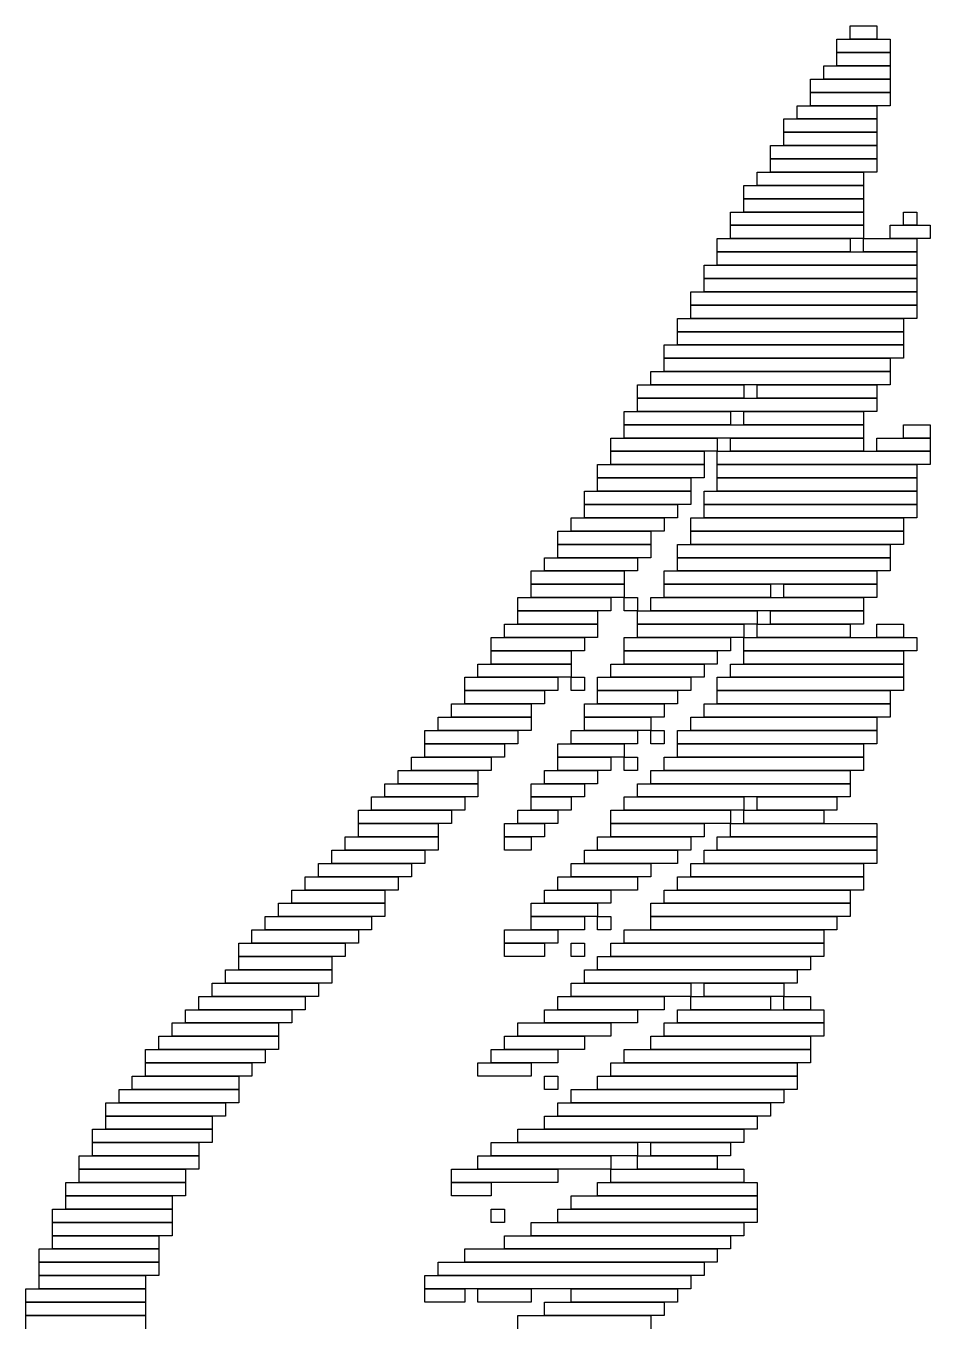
# Model space of a CAD drawing. Extents: x 435 to 589, y 415 to 609.
# Drawn here: x 503 to 571, y 511.5 to 609 of the extents above; entities that cross this region are included whole.
import ezdxf

# ---------------------------------------------------------------- set-up
doc = ezdxf.new("R2010")
doc.units = 0

msp = doc.modelspace()

# ---------------------------------------------------------------- linework, layer by layer
for p, q in [((565, 609), (567, 609)), ((565, 608), (565, 609)), ((567, 609), (567, 608)), ((564, 608), (568, 608)), ((564, 607), (564, 608)), ((567, 608), (565, 608)), ((568, 608), (568, 607)), ((568, 607), (564, 607)), ((564, 607), (568, 607)), ((564, 606), (564, 607)), ((568, 607), (568, 606)), ((563, 606), (568, 606)), ((563, 605), (563, 606)), ((568, 606), (564, 606)), ((568, 606), (568, 605)), ((562, 605), (568, 605)), ((562, 604), (562, 605)), ((568, 605), (563, 605)), ((568, 605), (568, 604)), ((568, 604), (562, 604)), ((562, 604), (568, 604)), ((562, 603), (562, 604)), ((568, 604), (568, 603)), ((561, 603), (567, 603)), ((561, 602), (561, 603)), ((568, 603), (562, 603)), ((567, 603), (567, 602)), ((560, 602), (567, 602)), ((560, 601), (560, 602)), ((567, 602), (561, 602)), ((567, 602), (567, 601)), ((567, 601), (560, 601)), ((560, 601), (567, 601)), ((560, 600), (560, 601)), ((567, 601), (567, 600)), ((559, 600), (567, 600)), ((559, 599), (559, 600)), ((567, 600), (560, 600)), ((567, 600), (567, 599)), ((567, 599), (559, 599)), ((559, 599), (567, 599)), ((559, 598), (559, 599)), ((567, 599), (567, 598)), ((558, 598), (566, 598)), ((558, 597), (558, 598)), ((567, 598), (559, 598)), ((566, 598), (566, 597)), ((557, 597), (566, 597)), ((557, 596), (557, 597)), ((566, 597), (558, 597)), ((566, 597), (566, 596)), ((566, 596), (557, 596)), ((557, 596), (566, 596)), ((557, 595), (557, 596)), ((566, 596), (566, 595)), ((556, 595), (566, 595)), ((556, 594), (556, 595)), ((566, 595), (557, 595)), ((566, 595), (566, 594)), ((569, 595), (570, 595)), ((569, 594), (569, 595)), ((570, 595), (570, 594)), ((566, 594), (556, 594)), ((556, 594), (566, 594)), ((556, 593), (556, 594)), ((566, 594), (566, 593)), ((568, 594), (571, 594)), ((568, 593), (568, 594)), ((570, 594), (569, 594)), ((571, 594), (571, 593)), ((555, 593), (565, 593)), ((555, 592), (555, 593)), ((566, 593), (556, 593)), ((565, 593), (565, 592)), ((566, 593), (570, 593)), ((566, 592), (566, 593)), ((571, 593), (568, 593)), ((570, 593), (570, 592)), ((565, 592), (555, 592)), ((555, 592), (570, 592)), ((555, 591), (555, 592)), ((570, 592), (566, 592)), ((570, 592), (570, 591)), ((554, 591), (570, 591)), ((554, 590), (554, 591)), ((570, 591), (555, 591)), ((570, 591), (570, 590)), ((570, 590), (554, 590)), ((554, 590), (570, 590)), ((554, 589), (554, 590)), ((570, 590), (570, 589)), ((553, 589), (570, 589)), ((553, 588), (553, 589)), ((570, 589), (554, 589)), ((570, 589), (570, 588)), ((570, 588), (553, 588)), ((553, 588), (570, 588)), ((553, 587), (553, 588)), ((570, 588), (570, 587)), ((552, 587), (569, 587)), ((552, 586), (552, 587)), ((570, 587), (553, 587)), ((569, 587), (569, 586)), ((569, 586), (552, 586)), ((552, 586), (569, 586)), ((552, 585), (552, 586)), ((569, 586), (569, 585)), ((551, 585), (569, 585)), ((551, 584), (551, 585)), ((569, 585), (552, 585)), ((569, 585), (569, 584)), ((569, 584), (551, 584)), ((551, 584), (568, 584)), ((551, 583), (551, 584)), ((568, 584), (568, 583)), ((550, 583), (568, 583)), ((550, 582), (550, 583)), ((568, 583), (551, 583)), ((568, 583), (568, 582)), ((549, 582), (557, 582)), ((549, 581), (549, 582)), ((568, 582), (550, 582)), ((557, 582), (557, 581)), ((558, 582), (567, 582)), ((558, 581), (558, 582)), ((567, 582), (567, 581)), ((557, 581), (549, 581)), ((549, 581), (567, 581)), ((549, 580), (549, 581)), ((567, 581), (558, 581)), ((567, 581), (567, 580)), ((548, 580), (556, 580)), ((548, 579), (548, 580)), ((567, 580), (549, 580)), ((556, 580), (556, 579)), ((557, 580), (566, 580)), ((557, 579), (557, 580)), ((566, 580), (566, 579)), ((556, 579), (548, 579)), ((548, 579), (566, 579)), ((548, 578), (548, 579)), ((566, 579), (557, 579)), ((566, 579), (566, 578)), ((569, 579), (571, 579)), ((569, 578), (569, 579)), ((571, 579), (571, 578)), ((547, 578), (555, 578)), ((547, 577), (547, 578)), ((566, 578), (548, 578)), ((555, 578), (555, 577)), ((556, 578), (566, 578)), ((556, 577), (556, 578)), ((566, 578), (566, 577)), ((567, 578), (571, 578)), ((567, 577), (567, 578)), ((571, 578), (569, 578)), ((571, 578), (571, 577)), ((555, 577), (547, 577)), ((547, 577), (554, 577)), ((547, 576), (547, 577)), ((554, 577), (554, 576)), ((555, 577), (571, 577)), ((555, 576), (555, 577)), ((566, 577), (556, 577)), ((571, 577), (567, 577)), ((571, 577), (571, 576)), ((546, 576), (554, 576)), ((546, 575), (546, 576)), ((554, 576), (547, 576)), ((554, 576), (554, 575)), ((571, 576), (555, 576)), ((555, 576), (570, 576)), ((555, 575), (555, 576)), ((570, 576), (570, 575)), ((554, 575), (546, 575)), ((546, 575), (553, 575)), ((546, 574), (546, 575)), ((553, 575), (553, 574)), ((570, 575), (555, 575)), ((555, 575), (570, 575)), ((555, 574), (555, 575)), ((570, 575), (570, 574)), ((545, 574), (553, 574)), ((545, 573), (545, 574)), ((553, 574), (546, 574)), ((553, 574), (553, 573)), ((554, 574), (570, 574)), ((554, 573), (554, 574)), ((570, 574), (555, 574)), ((570, 574), (570, 573)), ((553, 573), (545, 573)), ((545, 573), (552, 573)), ((545, 572), (545, 573)), ((552, 573), (552, 572)), ((570, 573), (554, 573)), ((554, 573), (570, 573)), ((554, 572), (554, 573)), ((570, 573), (570, 572)), ((544, 572), (551, 572)), ((544, 571), (544, 572)), ((552, 572), (545, 572)), ((551, 572), (551, 571)), ((553, 572), (569, 572)), ((553, 571), (553, 572)), ((570, 572), (554, 572)), ((569, 572), (569, 571)), ((543, 571), (550, 571)), ((543, 570), (543, 571)), ((551, 571), (544, 571)), ((550, 571), (550, 570)), ((569, 571), (553, 571)), ((553, 571), (569, 571)), ((553, 570), (553, 571)), ((569, 571), (569, 570)), ((550, 570), (543, 570)), ((543, 570), (550, 570)), ((543, 569), (543, 570)), ((550, 570), (550, 569)), ((552, 570), (568, 570)), ((552, 569), (552, 570)), ((569, 570), (553, 570)), ((568, 570), (568, 569)), ((542, 569), (549, 569)), ((542, 568), (542, 569)), ((550, 569), (543, 569)), ((549, 569), (549, 568)), ((568, 569), (552, 569)), ((552, 569), (568, 569)), ((552, 568), (552, 569)), ((568, 569), (568, 568)), ((541, 568), (548, 568)), ((541, 567), (541, 568)), ((549, 568), (542, 568)), ((548, 568), (548, 567)), ((551, 568), (567, 568)), ((551, 567), (551, 568)), ((568, 568), (552, 568)), ((567, 568), (567, 567)), ((548, 567), (541, 567)), ((541, 567), (548, 567)), ((541, 566), (541, 567)), ((548, 567), (548, 566)), ((567, 567), (551, 567)), ((551, 567), (559, 567)), ((551, 566), (551, 567)), ((559, 567), (559, 566)), ((560, 567), (567, 567)), ((560, 566), (560, 567)), ((567, 567), (567, 566)), ((540, 566), (547, 566)), ((540, 565), (540, 566)), ((548, 566), (541, 566)), ((547, 566), (547, 565)), ((548, 566), (549, 566)), ((548, 565), (548, 566)), ((549, 566), (549, 565)), ((550, 566), (566, 566)), ((550, 565), (550, 566)), ((559, 566), (551, 566)), ((567, 566), (560, 566)), ((566, 566), (566, 565)), ((547, 565), (540, 565)), ((540, 565), (546, 565)), ((540, 564), (540, 565)), ((546, 565), (546, 564)), ((549, 565), (548, 565)), ((549, 565), (558, 565)), ((549, 564), (549, 565)), ((566, 565), (550, 565)), ((558, 565), (558, 564)), ((559, 565), (566, 565)), ((559, 564), (559, 565)), ((566, 565), (566, 564)), ((539, 564), (546, 564)), ((539, 563), (539, 564)), ((546, 564), (540, 564)), ((546, 564), (546, 563)), ((558, 564), (549, 564)), ((549, 564), (557, 564)), ((549, 563), (549, 564)), ((557, 564), (557, 563)), ((558, 564), (565, 564)), ((558, 563), (558, 564)), ((566, 564), (559, 564)), ((565, 564), (565, 563)), ((567, 564), (569, 564)), ((567, 563), (567, 564)), ((569, 564), (569, 563)), ((538, 563), (545, 563)), ((538, 562), (538, 563)), ((546, 563), (539, 563)), ((545, 563), (545, 562)), ((548, 563), (556, 563)), ((548, 562), (548, 563)), ((557, 563), (549, 563)), ((556, 563), (556, 562)), ((557, 563), (570, 563)), ((557, 562), (557, 563)), ((565, 563), (558, 563)), ((569, 563), (567, 563)), ((570, 563), (570, 562)), ((545, 562), (538, 562)), ((538, 562), (544, 562)), ((538, 561), (538, 562)), ((544, 562), (544, 561)), ((556, 562), (548, 562)), ((548, 562), (555, 562)), ((548, 561), (548, 562)), ((555, 562), (555, 561)), ((570, 562), (557, 562)), ((557, 562), (569, 562)), ((557, 561), (557, 562)), ((569, 562), (569, 561)), ((537, 561), (544, 561)), ((537, 560), (537, 561)), ((544, 561), (538, 561)), ((544, 561), (544, 560)), ((547, 561), (554, 561)), ((547, 560), (547, 561)), ((555, 561), (548, 561)), ((554, 561), (554, 560)), ((556, 561), (569, 561)), ((556, 560), (556, 561)), ((569, 561), (557, 561)), ((569, 561), (569, 560)), ((536, 560), (543, 560)), ((536, 559), (536, 560)), ((544, 560), (537, 560)), ((543, 560), (543, 559)), ((544, 560), (545, 560)), ((544, 559), (544, 560)), ((545, 560), (545, 559)), ((546, 560), (553, 560)), ((546, 559), (546, 560)), ((554, 560), (547, 560)), ((553, 560), (553, 559)), ((555, 560), (569, 560)), ((555, 559), (555, 560)), ((569, 560), (556, 560)), ((569, 560), (569, 559)), ((543, 559), (536, 559)), ((536, 559), (542, 559)), ((536, 558), (536, 559)), ((542, 559), (542, 558)), ((545, 559), (544, 559)), ((553, 559), (546, 559)), ((546, 559), (552, 559)), ((546, 558), (546, 559)), ((552, 559), (552, 558)), ((569, 559), (555, 559)), ((555, 559), (568, 559)), ((555, 558), (555, 559)), ((568, 559), (568, 558)), ((535, 558), (541, 558)), ((535, 557), (535, 558)), ((542, 558), (536, 558)), ((541, 558), (541, 557)), ((545, 558), (551, 558)), ((545, 557), (545, 558)), ((552, 558), (546, 558)), ((551, 558), (551, 557)), ((554, 558), (568, 558)), ((554, 557), (554, 558)), ((568, 558), (555, 558)), ((568, 558), (568, 557)), ((534, 557), (541, 557)), ((534, 556), (534, 557)), ((541, 557), (535, 557)), ((541, 557), (541, 556)), ((551, 557), (545, 557)), ((545, 557), (550, 557)), ((545, 556), (545, 557)), ((550, 557), (550, 556)), ((553, 557), (567, 557)), ((553, 556), (553, 557)), ((568, 557), (554, 557)), ((567, 557), (567, 556)), ((533, 556), (540, 556)), ((533, 555), (533, 556)), ((541, 556), (534, 556)), ((540, 556), (540, 555)), ((544, 556), (549, 556)), ((544, 555), (544, 556)), ((550, 556), (545, 556)), ((549, 556), (549, 555)), ((550, 556), (551, 556)), ((550, 555), (550, 556)), ((551, 556), (551, 555)), ((552, 556), (567, 556)), ((552, 555), (552, 556)), ((567, 556), (553, 556)), ((567, 556), (567, 555)), ((540, 555), (533, 555)), ((533, 555), (539, 555)), ((533, 554), (533, 555)), ((539, 555), (539, 554)), ((543, 555), (548, 555)), ((543, 554), (543, 555)), ((549, 555), (544, 555)), ((548, 555), (548, 554)), ((551, 555), (550, 555)), ((567, 555), (552, 555)), ((552, 555), (566, 555)), ((552, 554), (552, 555)), ((566, 555), (566, 554)), ((532, 554), (538, 554)), ((532, 553), (532, 554)), ((539, 554), (533, 554)), ((538, 554), (538, 553)), ((548, 554), (543, 554)), ((543, 554), (547, 554)), ((543, 553), (543, 554)), ((547, 554), (547, 553)), ((548, 554), (549, 554)), ((548, 553), (548, 554)), ((549, 554), (549, 553)), ((551, 554), (566, 554)), ((551, 553), (551, 554)), ((566, 554), (552, 554)), ((566, 554), (566, 553)), ((531, 553), (537, 553)), ((531, 552), (531, 553)), ((538, 553), (532, 553)), ((537, 553), (537, 552)), ((542, 553), (546, 553)), ((542, 552), (542, 553)), ((547, 553), (543, 553)), ((546, 553), (546, 552)), ((549, 553), (548, 553)), ((550, 553), (565, 553)), ((550, 552), (550, 553)), ((566, 553), (551, 553)), ((565, 553), (565, 552)), ((530, 552), (537, 552)), ((530, 551), (530, 552)), ((537, 552), (531, 552)), ((537, 552), (537, 551)), ((541, 552), (545, 552)), ((541, 551), (541, 552)), ((546, 552), (542, 552)), ((545, 552), (545, 551)), ((549, 552), (565, 552)), ((549, 551), (549, 552)), ((565, 552), (550, 552)), ((565, 552), (565, 551)), ((529, 551), (536, 551)), ((529, 550), (529, 551)), ((537, 551), (530, 551)), ((536, 551), (536, 550)), ((545, 551), (541, 551)), ((541, 551), (544, 551)), ((541, 550), (541, 551)), ((544, 551), (544, 550)), ((548, 551), (557, 551)), ((548, 550), (548, 551)), ((565, 551), (549, 551)), ((557, 551), (557, 550)), ((558, 551), (564, 551)), ((558, 550), (558, 551)), ((564, 551), (564, 550)), ((528, 550), (535, 550)), ((528, 549), (528, 550)), ((536, 550), (529, 550)), ((535, 550), (535, 549)), ((540, 550), (543, 550)), ((540, 549), (540, 550)), ((544, 550), (541, 550)), ((543, 550), (543, 549)), ((547, 550), (556, 550)), ((547, 549), (547, 550)), ((557, 550), (548, 550)), ((556, 550), (556, 549)), ((557, 550), (563, 550)), ((557, 549), (557, 550)), ((564, 550), (558, 550)), ((563, 550), (563, 549)), ((535, 549), (528, 549)), ((528, 549), (534, 549)), ((528, 548), (528, 549)), ((534, 549), (534, 548)), ((539, 549), (542, 549)), ((539, 548), (539, 549)), ((543, 549), (540, 549)), ((542, 549), (542, 548)), ((556, 549), (547, 549)), ((547, 549), (554, 549)), ((547, 548), (547, 549)), ((554, 549), (554, 548)), ((556, 549), (567, 549)), ((556, 548), (556, 549)), ((563, 549), (557, 549)), ((567, 549), (567, 548)), ((527, 548), (534, 548)), ((527, 547), (527, 548)), ((534, 548), (528, 548)), ((534, 548), (534, 547)), ((542, 548), (539, 548)), ((539, 548), (541, 548)), ((539, 547), (539, 548)), ((541, 548), (541, 547)), ((546, 548), (553, 548)), ((546, 547), (546, 548)), ((554, 548), (547, 548)), ((553, 548), (553, 547)), ((555, 548), (567, 548)), ((555, 547), (555, 548)), ((567, 548), (556, 548)), ((567, 548), (567, 547)), ((526, 547), (533, 547)), ((526, 546), (526, 547)), ((534, 547), (527, 547)), ((533, 547), (533, 546)), ((541, 547), (539, 547)), ((545, 547), (552, 547)), ((545, 546), (545, 547)), ((553, 547), (546, 547)), ((552, 547), (552, 546)), ((554, 547), (567, 547)), ((554, 546), (554, 547)), ((567, 547), (555, 547)), ((567, 547), (567, 546)), ((525, 546), (532, 546)), ((525, 545), (525, 546)), ((533, 546), (526, 546)), ((532, 546), (532, 545)), ((544, 546), (550, 546)), ((544, 545), (544, 546)), ((552, 546), (545, 546)), ((550, 546), (550, 545)), ((553, 546), (566, 546)), ((553, 545), (553, 546)), ((567, 546), (554, 546)), ((566, 546), (566, 545)), ((524, 545), (531, 545)), ((524, 544), (524, 545)), ((532, 545), (525, 545)), ((531, 545), (531, 544)), ((543, 545), (549, 545)), ((543, 544), (543, 545)), ((550, 545), (544, 545)), ((549, 545), (549, 544)), ((552, 545), (566, 545)), ((552, 544), (552, 545)), ((566, 545), (553, 545)), ((566, 545), (566, 544)), ((523, 544), (530, 544)), ((523, 543), (523, 544)), ((531, 544), (524, 544)), ((530, 544), (530, 543)), ((542, 544), (547, 544)), ((542, 543), (542, 544)), ((549, 544), (543, 544)), ((547, 544), (547, 543)), ((551, 544), (565, 544)), ((551, 543), (551, 544)), ((566, 544), (552, 544)), ((565, 544), (565, 543)), ((522, 543), (530, 543)), ((522, 542), (522, 543)), ((530, 543), (523, 543)), ((530, 543), (530, 542)), ((541, 543), (546, 543)), ((541, 542), (541, 543)), ((547, 543), (542, 543)), ((546, 543), (546, 542)), ((550, 543), (565, 543)), ((550, 542), (550, 543)), ((565, 543), (551, 543)), ((565, 543), (565, 542)), ((521, 542), (529, 542)), ((521, 541), (521, 542)), ((530, 542), (522, 542)), ((529, 542), (529, 541)), ((546, 542), (541, 542)), ((541, 542), (545, 542)), ((541, 541), (541, 542)), ((545, 542), (545, 541)), ((546, 542), (547, 542)), ((546, 541), (546, 542)), ((547, 542), (547, 541)), ((565, 542), (550, 542)), ((550, 542), (564, 542)), ((550, 541), (550, 542)), ((564, 542), (564, 541)), ((520, 541), (528, 541)), ((520, 540), (520, 541)), ((529, 541), (521, 541)), ((528, 541), (528, 540)), ((539, 541), (543, 541)), ((539, 540), (539, 541)), ((545, 541), (541, 541)), ((543, 541), (543, 540)), ((547, 541), (546, 541)), ((548, 541), (563, 541)), ((548, 540), (548, 541)), ((564, 541), (550, 541)), ((563, 541), (563, 540)), ((519, 540), (527, 540)), ((519, 539), (519, 540)), ((528, 540), (520, 540)), ((527, 540), (527, 539)), ((543, 540), (539, 540)), ((539, 540), (542, 540)), ((539, 539), (539, 540)), ((542, 540), (542, 539)), ((544, 540), (545, 540)), ((544, 539), (544, 540)), ((545, 540), (545, 539)), ((547, 540), (563, 540)), ((547, 539), (547, 540)), ((563, 540), (548, 540)), ((563, 540), (563, 539)), ((527, 539), (519, 539)), ((519, 539), (526, 539)), ((519, 538), (519, 539)), ((526, 539), (526, 538)), ((542, 539), (539, 539)), ((545, 539), (544, 539)), ((546, 539), (562, 539)), ((546, 538), (546, 539)), ((563, 539), (547, 539)), ((562, 539), (562, 538)), ((518, 538), (526, 538)), ((518, 537), (518, 538)), ((526, 538), (519, 538)), ((526, 538), (526, 537)), ((545, 538), (561, 538)), ((545, 537), (545, 538)), ((562, 538), (546, 538)), ((561, 538), (561, 537)), ((517, 537), (525, 537)), ((517, 536), (517, 537)), ((526, 537), (518, 537)), ((525, 537), (525, 536)), ((544, 537), (553, 537)), ((544, 536), (544, 537)), ((561, 537), (545, 537)), ((553, 537), (553, 536)), ((554, 537), (560, 537)), ((554, 536), (554, 537)), ((560, 537), (560, 536)), ((516, 536), (524, 536)), ((516, 535), (516, 536)), ((525, 536), (517, 536)), ((524, 536), (524, 535)), ((543, 536), (551, 536)), ((543, 535), (543, 536)), ((553, 536), (544, 536)), ((551, 536), (551, 535)), ((553, 536), (559, 536)), ((553, 535), (553, 536)), ((560, 536), (554, 536)), ((559, 536), (559, 535)), ((560, 536), (562, 536)), ((560, 535), (560, 536)), ((562, 536), (562, 535)), ((515, 535), (523, 535)), ((515, 534), (515, 535)), ((524, 535), (516, 535)), ((523, 535), (523, 534)), ((542, 535), (549, 535)), ((542, 534), (542, 535)), ((551, 535), (543, 535)), ((549, 535), (549, 534)), ((552, 535), (563, 535)), ((552, 534), (552, 535)), ((559, 535), (553, 535)), ((562, 535), (560, 535)), ((563, 535), (563, 534)), ((514, 534), (522, 534)), ((514, 533), (514, 534)), ((523, 534), (515, 534)), ((522, 534), (522, 533)), ((540, 534), (547, 534)), ((540, 533), (540, 534)), ((549, 534), (542, 534)), ((547, 534), (547, 533)), ((551, 534), (563, 534)), ((551, 533), (551, 534)), ((563, 534), (552, 534)), ((563, 534), (563, 533)), ((513, 533), (522, 533)), ((513, 532), (513, 533)), ((522, 533), (514, 533)), ((522, 533), (522, 532)), ((539, 533), (545, 533)), ((539, 532), (539, 533)), ((547, 533), (540, 533)), ((545, 533), (545, 532)), ((550, 533), (562, 533)), ((550, 532), (550, 533)), ((563, 533), (551, 533)), ((562, 533), (562, 532)), ((512, 532), (521, 532)), ((512, 531), (512, 532)), ((522, 532), (513, 532)), ((521, 532), (521, 531)), ((538, 532), (543, 532)), ((538, 531), (538, 532)), ((545, 532), (539, 532)), ((543, 532), (543, 531)), ((548, 532), (562, 532)), ((548, 531), (548, 532)), ((562, 532), (550, 532)), ((562, 532), (562, 531)), ((521, 531), (512, 531)), ((512, 531), (520, 531)), ((512, 530), (512, 531)), ((520, 531), (520, 530)), ((537, 531), (541, 531)), ((537, 530), (537, 531)), ((543, 531), (538, 531)), ((541, 531), (541, 530)), ((547, 531), (561, 531)), ((547, 530), (547, 531)), ((562, 531), (548, 531)), ((561, 531), (561, 530)), ((511, 530), (519, 530)), ((511, 529), (511, 530)), ((520, 530), (512, 530)), ((519, 530), (519, 529)), ((541, 530), (537, 530)), ((542, 530), (543, 530)), ((542, 529), (542, 530)), ((543, 530), (543, 529)), ((546, 530), (561, 530)), ((546, 529), (546, 530)), ((561, 530), (547, 530)), ((561, 530), (561, 529)), ((510, 529), (519, 529)), ((510, 528), (510, 529)), ((519, 529), (511, 529)), ((519, 529), (519, 528)), ((543, 529), (542, 529)), ((544, 529), (560, 529)), ((544, 528), (544, 529)), ((561, 529), (546, 529)), ((560, 529), (560, 528)), ((509, 528), (518, 528)), ((509, 527), (509, 528)), ((519, 528), (510, 528)), ((518, 528), (518, 527)), ((543, 528), (559, 528)), ((543, 527), (543, 528)), ((560, 528), (544, 528)), ((559, 528), (559, 527)), ((518, 527), (509, 527)), ((509, 527), (517, 527)), ((509, 526), (509, 527)), ((517, 527), (517, 526)), ((542, 527), (558, 527)), ((542, 526), (542, 527)), ((559, 527), (543, 527)), ((558, 527), (558, 526)), ((508, 526), (517, 526)), ((508, 525), (508, 526)), ((517, 526), (509, 526)), ((517, 526), (517, 525)), ((540, 526), (557, 526)), ((540, 525), (540, 526)), ((558, 526), (542, 526)), ((557, 526), (557, 525)), ((517, 525), (508, 525)), ((508, 525), (516, 525)), ((508, 524), (508, 525)), ((516, 525), (516, 524)), ((538, 525), (549, 525)), ((538, 524), (538, 525)), ((557, 525), (540, 525)), ((549, 525), (549, 524)), ((550, 525), (556, 525)), ((550, 524), (550, 525)), ((556, 525), (556, 524)), ((507, 524), (516, 524)), ((507, 523), (507, 524)), ((516, 524), (508, 524)), ((516, 524), (516, 523)), ((537, 524), (547, 524)), ((537, 523), (537, 524)), ((549, 524), (538, 524)), ((547, 524), (547, 523)), ((549, 524), (555, 524)), ((549, 523), (549, 524)), ((556, 524), (550, 524)), ((555, 524), (555, 523)), ((516, 523), (507, 523)), ((507, 523), (515, 523)), ((507, 522), (507, 523)), ((515, 523), (515, 522)), ((535, 523), (543, 523)), ((535, 522), (535, 523)), ((547, 523), (537, 523)), ((543, 523), (543, 522)), ((547, 523), (557, 523)), ((547, 522), (547, 523)), ((555, 523), (549, 523)), ((557, 523), (557, 522)), ((506, 522), (515, 522)), ((506, 521), (506, 522)), ((515, 522), (507, 522)), ((515, 522), (515, 521)), ((543, 522), (535, 522)), ((535, 522), (538, 522)), ((535, 521), (535, 522)), ((538, 522), (538, 521)), ((546, 522), (558, 522)), ((546, 521), (546, 522)), ((557, 522), (547, 522)), ((558, 522), (558, 521)), ((515, 521), (506, 521)), ((506, 521), (514, 521)), ((506, 520), (506, 521)), ((514, 521), (514, 520)), ((538, 521), (535, 521)), ((544, 521), (558, 521)), ((544, 520), (544, 521)), ((558, 521), (546, 521)), ((558, 521), (558, 520)), ((505, 520), (514, 520)), ((505, 519), (505, 520)), ((514, 520), (506, 520)), ((514, 520), (514, 519)), ((538, 520), (539, 520)), ((538, 519), (538, 520)), ((539, 520), (539, 519)), ((543, 520), (558, 520)), ((543, 519), (543, 520)), ((558, 520), (544, 520)), ((558, 520), (558, 519)), ((514, 519), (505, 519)), ((505, 519), (514, 519)), ((505, 518), (505, 519)), ((514, 519), (514, 518)), ((539, 519), (538, 519)), ((541, 519), (557, 519)), ((541, 518), (541, 519)), ((558, 519), (543, 519)), ((557, 519), (557, 518)), ((514, 518), (505, 518)), ((505, 518), (513, 518)), ((505, 517), (505, 518)), ((513, 518), (513, 517)), ((539, 518), (556, 518)), ((539, 517), (539, 518)), ((557, 518), (541, 518)), ((556, 518), (556, 517)), ((504, 517), (513, 517)), ((504, 516), (504, 517)), ((513, 517), (505, 517)), ((513, 517), (513, 516)), ((536, 517), (555, 517)), ((536, 516), (536, 517)), ((556, 517), (539, 517)), ((555, 517), (555, 516)), ((513, 516), (504, 516)), ((504, 516), (513, 516)), ((504, 515), (504, 516)), ((513, 516), (513, 515)), ((534, 516), (554, 516)), ((534, 515), (534, 516)), ((555, 516), (536, 516)), ((554, 516), (554, 515)), ((513, 515), (504, 515)), ((504, 515), (512, 515)), ((504, 514), (504, 515)), ((512, 515), (512, 514)), ((533, 515), (553, 515)), ((533, 514), (533, 515)), ((554, 515), (534, 515)), ((553, 515), (553, 514)), ((503, 514), (512, 514)), ((503, 513), (503, 514)), ((512, 514), (504, 514)), ((512, 514), (512, 513)), ((553, 514), (533, 514)), ((533, 514), (536, 514)), ((533, 513), (533, 514)), ((536, 514), (536, 513)), ((537, 514), (541, 514)), ((537, 513), (537, 514)), ((541, 514), (541, 513)), ((544, 514), (552, 514)), ((544, 513), (544, 514)), ((552, 514), (552, 513)), ((512, 513), (503, 513)), ((503, 513), (512, 513)), ((503, 512), (503, 513)), ((512, 513), (512, 512)), ((536, 513), (533, 513)), ((541, 513), (537, 513)), ((542, 513), (551, 513)), ((542, 512), (542, 513)), ((552, 513), (544, 513)), ((551, 513), (551, 512)), ((512, 512), (503, 512)), ((503, 512), (512, 512)), ((503, 511), (503, 512)), ((512, 512), (512, 511)), ((540, 512), (550, 512)), ((540, 511), (540, 512)), ((551, 512), (542, 512)), ((550, 512), (550, 511))]:
    msp.add_line(p, q)

doc.saveas('drawing.dxf')
